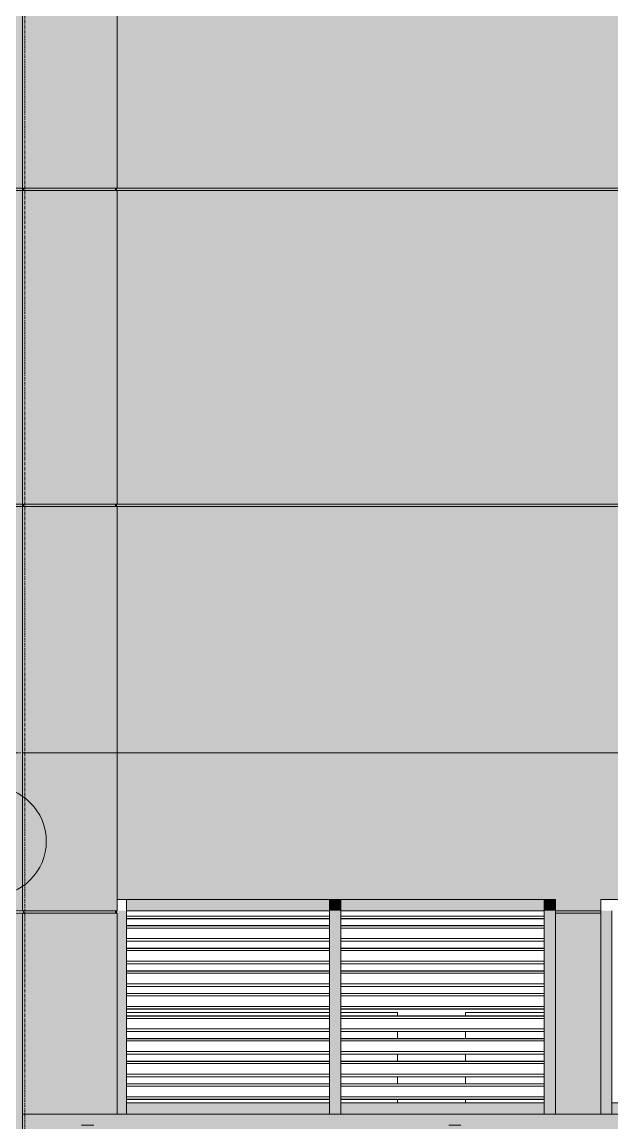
# Model space of a CAD drawing. Header units: millimetres. Extents: x -134153 to 99383, y -5233 to 35400.
# Drawn here: x -114965 to -112353, y 560 to 5435 of the extents above; entities that cross this region are included whole.
import ezdxf

# ---------------------------------------------------------------- set-up
doc = ezdxf.new("R2010")
doc.units = ezdxf.units.MM
doc.linetypes.add('Centre', pattern=[31.75, 6.35, -4.7625, 15.875, -4.7625])
doc.linetypes.add('Grid Line', pattern=[22.225, 12.7, -3.175, 3.175, -3.175])
for name, color, linetype, lineweight in [('A-DOOR-IDEN', 31, 'Continuous', 9), ('A-FLOR-LEVL-2', 51, 'Centre', 9), ('A-GLAZ-CWMG', 51, 'Continuous', 9), ('A-WALL', 113, 'Continuous', 9), ('A-WALL-PATT', 111, 'Continuous', 9), ('A-WALL-PATT-2', 111, 'Continuous', 5), ('S-GRID-1', 1, 'Grid Line', 9)]:
    doc.layers.add(name, color=color, linetype=linetype, lineweight=lineweight)

# ---------------------------------------------------------------- blocks, each defined once
blk = doc.blocks.new('Rectangular Mullion - 50 x 100mm-3089682-TKCS_MẶT ĐỨNG HƯỚNG BẮC')
at = {"layer": 'A-GLAZ-CWMG'}
blk.add_hatch(color=256, dxfattribs=at).paths.add_polyline_path([(-113908, 1500), (-113602.6, 1500), (-113602.6, 1550), (-114502.6, 1549), (-114502.6, 1500), (-114304.7, 1500)])
for p, q in [((-114502.6, 1500), (-114502.6, 1550)), ((-113602.6, 1550), (-113602.6, 1500)), ((-114502.6, 1500), (-113602.6, 1500))]:
    blk.add_line(p, q, dxfattribs=at)
blk = doc.blocks.new('Rectangular Mullion - 50 x 100mm-3089684-TKCS_MẶT ĐỨNG HƯỚNG BẮC')
at = {"layer": 'A-GLAZ-CWMG'}
blk.add_hatch(color=256, dxfattribs=at).paths.add_polyline_path([(-114502.6, 600), (-113602.6, 600), (-113602.6, 650), (-114502.6, 650)])
for p, q in [((-114502.6, 600), (-114502.6, 650)), ((-113602.6, 650), (-114502.6, 650)), ((-113602.6, 650), (-113602.6, 600))]:
    blk.add_line(p, q, dxfattribs=at)
blk = doc.blocks.new('Rectangular Mullion - 50 x 100mm-3089669-TKCS_MẶT ĐỨNG HƯỚNG BẮC')
at = {"layer": 'A-GLAZ-CWMG'}
blk.add_hatch(color=256, dxfattribs=at).paths.add_polyline_path([(-122252.5, 600), (-122202.5, 600), (-122202.5, 700), (-122252.5, 700)])
blk.add_line((-122202.5, 600), (-122202.5, 700), dxfattribs=at)
blk = doc.blocks.new('Rectangular Mullion - 50 x 100mm-3089670-TKCS_MẶT ĐỨNG HƯỚNG BẮC')
at = {"layer": 'A-GLAZ-CWMG'}
blk.add_hatch(color=256, dxfattribs=at).paths.add_polyline_path([(-122202.5, 700), (-122202.5, 800), (-122252.5, 800), (-122252.5, 700)])
blk.add_line((-122202.5, 700), (-122202.5, 800), dxfattribs=at)
blk = doc.blocks.new('Rectangular Mullion - MULLION LA SACH-3089686-TKCS_MẶT ĐỨNG HƯỚNG BẮC')
at = {"layer": 'A-GLAZ-CWMG'}
for p, q in [((-114502.6, 734.3), (-113602.6, 734.3)), ((-114502.6, 733.3), (-113602.6, 733.3)), ((-114502.6, 733.2), (-113602.6, 733.2)), ((-114502.6, 723.5), (-113602.6, 723.5)), ((-114502.6, 676.5), (-113602.6, 676.5)), ((-114502.6, 665), (-113602.6, 665)), ((-114502.6, 664.8), (-113602.6, 664.8))]:
    blk.add_line(p, q, dxfattribs=at)
blk = doc.blocks.new('Rectangular Mullion - MULLION LA SACH-V134-TKCS_MẶT ĐỨNG HƯỚNG BẮC')
at = {"layer": 'A-GLAZ-CWMG'}
for p, q in [((-114502.6, 1476.5), (-113602.6, 1476.5)), ((-114502.6, 1465), (-113602.6, 1465)), ((-114502.6, 1464.8), (-113602.6, 1464.8))]:
    blk.add_line(p, q, dxfattribs=at)
blk = doc.blocks.new('Rectangular Mullion - 50 x 100mm-3089657-TKCS_MẶT ĐỨNG HƯỚNG BẮC')
at = {"layer": 'A-GLAZ-CWMG'}
blk.add_hatch(color=256, dxfattribs=at).paths.add_polyline_path([(-121177.5, 600), (-121177.5, 700), (-121227.5, 700), (-121227.5, 600)])
for p, q in [((-121227.5, 700), (-121227.5, 600)), ((-121177.5, 600), (-121177.5, 700))]:
    blk.add_line(p, q, dxfattribs=at)
blk = doc.blocks.new('Rectangular Mullion - 50 x 100mm-3089658-TKCS_MẶT ĐỨNG HƯỚNG BẮC')
at = {"layer": 'A-GLAZ-CWMG'}
blk.add_hatch(color=256, dxfattribs=at).paths.add_polyline_path([(-121177.5, 700), (-121177.5, 800), (-121227.5, 800), (-121227.5, 700)])
for p, q in [((-121227.5, 800), (-121227.5, 700)), ((-121177.5, 700), (-121177.5, 800))]:
    blk.add_line(p, q, dxfattribs=at)
blk = doc.blocks.new('Rectangular Mullion - 50 x 100mm-3089659-TKCS_MẶT ĐỨNG HƯỚNG BẮC')
at = {"layer": 'A-GLAZ-CWMG'}
blk.add_hatch(color=256, dxfattribs=at).paths.add_polyline_path([(-113552.6, 1500), (-113552.6, 1550), (-113602.6, 1549), (-113602.6, 1500)])
for p, q in [((-113602.6, 1550), (-113602.6, 1500)), ((-113552.6, 1500), (-113552.6, 1550))]:
    blk.add_line(p, q, dxfattribs=at)
blk = doc.blocks.new('Rectangular Mullion - 50 x 100mm-3089665-TKCS_MẶT ĐỨNG HƯỚNG BẮC')
at = {"layer": 'A-GLAZ-CWMG'}
blk.add_hatch(color=256, dxfattribs=at).paths.add_polyline_path([(-120152.564287, 600), (-120152.564287, 700), (-120202.564287, 700), (-120202.564287, 600)])
blk.add_line((-120202.564287, 700), (-120202.564287, 600), dxfattribs=at)
blk = doc.blocks.new('Rectangular Mullion - 50 x 100mm-3089666-TKCS_MẶT ĐỨNG HƯỚNG BẮC')
at = {"layer": 'A-GLAZ-CWMG'}
blk.add_hatch(color=256, dxfattribs=at).paths.add_polyline_path([(-120152.564287, 700), (-120152.564287, 800), (-120202.564287, 800), (-120202.564287, 700)])
blk.add_line((-120202.564287, 800), (-120202.564287, 700), dxfattribs=at)
blk = doc.blocks.new('Rectangular Mullion - 50 x 100mm-3089667-TKCS_MẶT ĐỨNG HƯỚNG BẮC')
at = {"layer": 'A-GLAZ-CWMG'}
blk.add_hatch(color=256, dxfattribs=at).paths.add_polyline_path([(-112602.6, 1500), (-112602.6, 1550), (-112652.6, 1549), (-112652.6, 1500)])
blk.add_line((-112652.6, 1550), (-112652.6, 1500), dxfattribs=at)
blk = doc.blocks.new('STN_Door Tag - STN_Door Tag-1788670-TKCS_MẶT ĐỨNG HƯỚNG BẮC')
at = {"layer": 'A-DOOR-IDEN'}
for p, q in [((-102166.7, 10689.1), (-101078.6, 10689.1)), ((-102166.7, 10206.1), (-101078.6, 10206.1))]:
    blk.add_line(p, q, dxfattribs=at)
for centre, start, end in [((-102166.7, 10447.6), 90, 270), ((-101078.6, 10447.6), 270, 90)]:
    blk.add_arc(centre, 241.5, start, end, dxfattribs=at)

msp = doc.modelspace()

# ---------------------------------------------------------------- hatches: boundary and pattern name
at = {"layer": 'A-WALL-PATT'}
h = msp.add_hatch(dxfattribs=at)
h.set_pattern_fill('FP_12', color=256, style=0, pattern_type=2)
h.set_pattern_definition([(0, (-81864.44, 1200), (1300.48, 325.12), [53.645, -921.715, 53.645, -6123.635]), (0, (-81864.44, 1200), (1300.48, 325.12), [-1029.005, -921.715, 53.645, -1897.075, -3251.2]), (0, (-81864.44, 1200), (1300.48, 325.12), [-3901.44, 53.645, -921.715, 53.645, -2222.195]), (0, (-81864.44, 1200), (1300.48, 325.12), [-4930.445, -596.595, 53.645, -1571.955]), (120, (-81376.76, 1362.56), (-931.8022, 963.6887), [53.645, -921.715, -6177.28]), (120, (-81376.76, 1362.56), (-931.8022, 963.6887), [-975.36, 53.645, -921.715, -5201.92]), (120, (-81376.76, 1362.56), (-931.8022, 963.6887), [-1950.72, 53.645, -1897.075, -3251.2]), (120, (-81376.76, 1362.56), (-931.8022, 963.6887), [-3901.44, 53.645, -921.715, -2275.84]), (120, (-81376.76, 1362.56), (-931.8022, 963.6887), [-4876.8, 53.645, -596.595, -1625.6]), (120, (-81376.76, 1362.56), (-931.8022, 963.6887), [-5527.04, 53.645, -1571.955]), (240, (-81214.2, 2012.8), (-368.6778, -1288.8087), [53.645, -921.715, -6177.28]), (240, (-81214.2, 2012.8), (-368.6778, -1288.8087), [-975.36, 53.645, -921.715, -5201.92]), (240, (-81214.2, 2012.8), (-368.6778, -1288.8087), [-1950.72, 53.645, -1897.075, -3251.2]), (240, (-81214.2, 2012.8), (-368.6778, -1288.8087), [-3901.44, 53.645, -921.715, -2275.84]), (240, (-81214.2, 2012.8), (-368.6778, -1288.8087), [-4876.8, 53.645, -596.595, -1625.6]), (240, (-81214.2, 2012.8), (-368.6778, -1288.8087), [-5527.04, 53.645, -1571.955])])
h.paths.add_polyline_path([(-100422, 500), (-100352.6, 500), (-100352.6, 600), (-114962.6, 600), (-114962.6, 500), (-101215.3, 500)])
h = msp.add_hatch(dxfattribs=at)
h.set_pattern_fill('FP_21', color=256, style=0, pattern_type=2)
h.set_pattern_definition([(349.695, (-100163.59, 869.39), (3657.59817, -609.61005), [68.155, -6747.38]), (0, (-100096.53, 857.2), (609.6, 609.6), [67.056, -542.544]), (18.435, (-100029.48, 857.2), (1219.1992, 609.6016), [57.832, -1869.893]), (172.875, (-99974.61, 875.49), (4267.1994, -609.5991), [49.148, -4865.604]), (174.806, (-100023.38, 881.584), (6096.00395, -609.55472), [67.333, -6665.92]), (194.036, (-100090.44, 887.68), (-1828.8022, -609.5924), [75.403, -2438.042]), (9.462, (-100114.82, 869.39), (3048.00504, 609.5835), [37.08, -3670.97]), (353.66, (-100078.244, 875.49), (-4876.8008, 609.58348), [55.202, -5464.96]), (185.711, (-100023.38, 869.39), (-5486.39511, -609.63944), [61.264, -6065.139]), (168.69, (-100084.34, 863.3), (2438.4, -609.6026), [31.084, -3077.28]), (354.806, (-100218.45, 863.296), (-6096.00395, 609.55472), [67.333, -6665.92]), (348.69, (-100151.4, 857.2), (-2438.4, 609.6026), [62.167, -3046.194]), (0, (-100090.44, 845), (609.6, 609.6), [73.152, -536.448]), (20.556, (-100017.284, 845.01), (3048.0001, 1219.19697), [52.084, -5156.34]), (3.814, (-99968.516, 863.296), (8534.40115, 609.58889), [91.643, -9072.654]), (354.806, (-99877.076, 869.39), (-6096.00395, 609.55472), [67.333, -6665.92]), (0, (-99810, 863.3), (609.6, 609.6), [67.056, -542.544]), (5.194, (-100352.564, 863.296), (6096.00395, 609.55472), [67.333, -6665.92]), (354.806, (-100285.51, 869.39), (-6096.00395, 609.55472), [67.333, -6665.92]), (0, (-100352.56, 875.5), (609.6, 609.6), [36.576, -573.024]), (5.194, (-100315.99, 875.49), (6096.00395, 609.55472), [67.333, -6665.92]), (0, (-100248.93, 881.6), (609.6, 609.6), [60.96, -548.64]), (10.305, (-100187.97, 881.584), (-3657.59817, -609.61005), [68.155, -6747.38]), (5.194, (-100120.916, 893.776), (6096.00395, 609.55472), [67.333, -6665.92]), (354.806, (-100053.86, 899.87), (-6096.00395, 609.55472), [67.333, -6665.92]), (354.806, (-99986.804, 893.776), (-6096.00395, 609.55472), [67.333, -6665.92]), (351.87, (-99919.75, 887.68), (-3657.60043, 609.5929), [86.21, -4224.312]), (0, (-99834.4, 875.5), (609.6, 609.6), [91.44, -518.16]), (347.471, (-99858.79, 509.73), (3047.99888, -609.61085), [56.202, -5564.033]), (354.289, (-99803.924, 497.536), (-5486.39511, 609.63944), [61.264, -6065.139]), (8.13, (-99858.79, 509.73), (3657.60043, 609.5929), [43.105, -4267.418]), (9.462, (-99816.12, 515.82), (3048.00504, 609.5835), [74.161, -3633.892]), (0, (-100352.56, 528), (609.6, 609.6), [73.152, -536.448]), (350.538, (-100279.41, 528.02), (-3048.00504, 609.5835), [37.08, -3670.97]), (201.801, (-100242.84, 521.92), (1828.8045, 609.5868), [32.828, -3249.968]), (192.995, (-100273.316, 509.73), (5486.39314, 1219.23746), [81.331, -8051.747]), (352.875, (-99791.73, 509.73), (-4267.1994, 609.5991), [49.148, -4865.604]), (7.125, (-99791.73, 509.73), (4267.1994, 609.5991), [49.148, -4865.604]), (0, (-100352.56, 515.8), (609.6, 609.6), [48.768, -560.832]), (194.036, (-100303.8, 515.82), (-1828.8022, -609.5924), [50.27, -2463.177]), (356.633, (-100218.452, 534.112), (-9753.59439, 609.691875), [103.811, -10277.302]), (357.709, (-100114.82, 528.016), (-14630.39665, 609.69909), [152.522, -15099.665]), (3.18, (-99962.42, 521.92), (10363.19831, 609.63121), [109.897, -10879.823]), (9.462, (-99852.69, 528.02), (3048.00504, 609.5835), [111.242, -3596.81]), (10.305, (-100352.564, 473.15), (-3657.59817, -609.61005), [68.155, -6747.38]), (15.945, (-100285.51, 485.34), (-2438.4042, -609.58315), [88.759, -4349.196]), (0, (-100200.16, 509.7), (609.6, 609.6), [79.248, -530.352]), (351.87, (-100120.92, 509.73), (-3657.60043, 609.5929), [86.21, -4224.312]), (3.576, (-100035.572, 497.536), (9144.00297, 609.5468), [97.726, -9674.906]), (351.254, (-99938.036, 503.63), (4267.20096, -609.58783), [80.18, -7937.856]), (345.964, (-99858.79, 491.44), (-1828.8022, 609.5924), [75.403, -2438.042]), (0, (-99785.64, 473.15), (609.6, 609.6), [42.672, -566.928]), (174.806, (-100218.45, 534.11), (6096.00395, -609.55472), [134.665, -6598.587]), (355.236, (-100352.564, 570.69), (-6705.59647, 609.64143), [146.811, -7193.745]), (0, (-100206.26, 558.5), (609.6, 609.6), [140.208, -469.392]), (4.086, (-100066.05, 558.496), (7924.79503, 609.65274), [171.123, -8385.02]), (0, (-99895.36, 570.7), (609.6, 609.6), [152.4, -457.2]), (7.125, (-100352.564, 442.67), (4267.1994, 609.5991), [147.443, -4767.311]), (6.34, (-100206.26, 460.96), (4876.8008, 609.58348), [110.403, -5409.758]), (357.51, (-100096.532, 473.152), (-13411.196973, 609.70439), [140.34, -13893.706]), (353.48, (-99956.324, 467.056), (-15849.59217, 1828.855172), [214.749, -21260.135]), (3.013, (-100352.564, 838.912), (10972.79715, 609.6408), [115.984, -11482.446]), (351.87, (-100236.74, 845.01), (-3657.60043, 609.5929), [129.316, -4181.208]), (357.614, (-100108.724, 826.72), (-14020.799432, 609.613717), [146.431, -14496.664]), (10.62, (-99962.42, 820.624), (-6705.59246, -1219.23973), [99.236, -9824.334]), (0, (-99864.9, 838.9), (609.6, 609.6), [121.92, -487.68]), (356.82, (-100352.564, 912.064), (-10363.19831, 609.63121), [109.897, -10879.823]), (6.009, (-100242.836, 905.968), (-6095.99899, -609.599175), [116.464, -11529.929]), (6.71, (-100127.012, 918.16), (-5486.397345, -609.61573), [104.346, -10330.325]), (354.289, (-100023.38, 930.35), (-5486.39511, 609.63944), [122.528, -6003.877]), (347.905, (-99901.46, 918.16), (-5486.39487, 1219.22295), [87.281, -8640.862]), (9.462, (-99816.12, 899.87), (3048.00504, 609.5835), [74.161, -3633.892]), (3.814, (-100352.564, 796.24), (8534.40115, 609.58889), [91.643, -9072.654]), (347.196, (-100261.124, 802.336), (-7924.80896, 1828.76326), [137.532, -13615.67]), (0, (-100127, 771.86), (609.6, 609.6), [152.4, -457.2]), (5.44, (-99974.612, 771.856), (-6705.60249, -609.56085), [128.595, -12730.932]), (6.71, (-99846.596, 784.048), (-5486.397345, -609.61573), [104.346, -10330.325]), (0, (-100352.56, 954.74), (609.6, 609.6), [103.632, -505.968]), (8.13, (-100248.93, 954.74), (3657.60043, 609.5929), [172.421, -4138.102]), (357.614, (-100078.244, 979.12), (-14020.799432, 609.613717), [146.431, -14496.664]), (354.472, (-99931.94, 973.024), (12801.591011, -1219.302898), [189.859, -18796.025]), (6.843, (-100352.564, 400), (-10363.195037, -1219.241277), [153.494, -15195.842]), (0, (-100200.16, 418.3), (609.6, 609.6), [170.688, -438.912]), (356.348, (-100029.476, 418.288), (-18897.604963, 1219.126665), [287.095, -28422.422]), (0, (-100352.56, 613.36), (609.6, 609.6), [146.304, -463.296]), (4.764, (-100206.26, 613.36), (6705.59647, 609.64143), [146.811, -7193.745]), (358.152, (-100059.956, 625.552), (-18287.996238, 609.724117), [189.074, -18718.355]), (357.274, (-99870.98, 619.456), (-12192.004244, 609.534153), [128.161, -12687.945]), (354.806, (-100352.564, 710.896), (-6096.00395, 609.55472), [134.665, -6598.587]), (0, (-100218.45, 698.7), (609.6, 609.6), [195.072, -414.528]), (1.909, (-100023.38, 698.704), (17678.40105, 609.553228), [182.982, -18115.176]), (3.576, (-99840.5, 704.8), (9144.00297, 609.5468), [97.726, -9674.906])])
h.paths.add_polyline_path([(-100422, 500), (-100352.6, 500), (-100352.6, 600), (-114962.6, 600), (-114962.6, 500), (-101215.3, 500)])
at = {"layer": 'A-WALL-PATT-2'}
h = msp.add_hatch(color=256, dxfattribs=at)
h.paths.add_polyline_path([(-117983.6, 2914), (-117879.4, 2912.4), (-117879.5, 2902.9), (-117879.9, 2900.5), (-117984.6, 2902.2), (-117988.7, 2907.5), (-117983.9, 2913.6)])
h.paths.add_polyline_path([(-115221.5, 2901), (-115325.7, 2902.6), (-115325.7, 2912.1), (-115325.4, 2914.5), (-115220.5, 2912.8), (-115217, 2906.7), (-115221.2, 2901.4)])
h.paths.add_polyline_path([(-118242.6, 2200), (-118202.6, 2200), (-118202.6, 2900), (-118008.3, 2901), (-118006.5, 2914), (-117986, 2912.8), (-117992.8, 2909), (-117991.8, 2907.5), (-117991.8, 2904.7), (-117990, 2904.4), (-117983.6, 2901), (-116912.6, 2900), (-116912.6, 2200), (-116292.6, 2200), (-116292.6, 2900), (-115220.7, 2901.4), (-115211.9, 2905.3), (-115212.3, 2909), (-115213.4, 2910.3), (-115215.1, 2910.6), (-115221.5, 2914), (-115196.8, 2912.8), (-115198.6, 2901), (-115002.6, 2900), (-115002.6, 2200), (-114962.6, 2200), (-114962.6, 3290), (-118242.6, 3290), (-118242.6, 2652.9)])
h.paths.add_polyline_path([(-115541.3, 2900.5), (-115541.3, 2914.5), (-115555, 2915.5), (-115555, 2918.5), (-115517.8, 2918.5), (-115517.8, 2915.5), (-115525.5, 2914.5), (-115527, 2911), (-115525.7, 2907.5), (-115525, 2905.7), (-115527.1, 2900.5), (-115531.6, 2900.5), (-115533.3, 2900.5), (-115541.1, 2900.5)])
h.paths.add_polyline_path([(-117670.5, 2900.5), (-117673, 2900.5), (-117674, 2900.5), (-117679.7, 2900.5), (-117678.2, 2904), (-117679.5, 2907.5), (-117680.2, 2909.3), (-117680.2, 2914.5), (-117687.4, 2915.5), (-117687.4, 2918.5), (-117650.1, 2918.5), (-117650.1, 2915.5), (-117664.1, 2914.5), (-117665.3, 2900.5), (-117670, 2900.5)])
h.paths.add_polyline_path([(-115343.1, 2902.3), (-115343.1, 2904), (-115343.3, 2911.7), (-115342.9, 2912.7), (-115325.9, 2911.7), (-115325.9, 2903.3), (-115326.2, 2902.3), (-115343.1, 2902.3)])
h.paths.add_polyline_path([(-117862.1, 2902.3), (-117879.2, 2903.3), (-117879.2, 2911.7), (-117878.9, 2912.7), (-117862, 2911), (-117861.8, 2903.3), (-117862, 2902.3)])
h.paths.add_polyline_path([(-117860.7, 2902.5), (-117861.9, 2905), (-117861.1, 2912.3), (-117860.7, 2912.5), (-117695.2, 2909.7), (-117695.7, 2906), (-117696, 2903.5), (-117832.7, 2902.7)])
h.paths.add_polyline_path([(-115344.4, 2902.5), (-115509.9, 2905.3), (-115509.5, 2909), (-115509.2, 2911.5), (-115343.5, 2911), (-115343.7, 2903.2), (-115344.1, 2902.7)])
h.paths.add_polyline_path([(-117692.8, 2903.5), (-117692.8, 2911.5), (-117685.6, 2911), (-117683.8, 2907.5), (-117685.9, 2903.5)])
h.paths.add_polyline_path([(-115512.3, 2903.5), (-115519.5, 2904), (-115520.7, 2908.8), (-115519.2, 2911.5), (-115512.3, 2911), (-115512.3, 2904)])
h.paths.add_polyline_path([(-115512.3, 2915.5), (-115516.6, 2915.5), (-115516.6, 2918.5), (-115511.4, 2918.5), (-115511.4, 2915.5)])
h.paths.add_polyline_path([(-115511, 2915.5), (-115509.5, 2918.5), (-115491.8, 2918.5), (-115491.8, 2915.5), (-115510.6, 2915.5)])
h.paths.add_polyline_path([(-117688.5, 2915.5), (-117693.7, 2915.5), (-117692.8, 2918.5), (-117688.5, 2918.5)])
h.paths.add_polyline_path([(-115561.7, 2915.5), (-115581, 2915.5), (-115581, 2918.5), (-115561.7, 2918.5)])
h.paths.add_polyline_path([(-115538.5, 2915.5), (-115534.3, 2915.5), (-115534.3, 2917.5), (-115538.5, 2917.5)])
h.paths.add_polyline_path([(-115556.1, 2915.5), (-115561.3, 2915.5), (-115561.3, 2918.5), (-115556.1, 2918.5)])
h.paths.add_polyline_path([(-117694.1, 2915.5), (-117713.3, 2915.5), (-117713.3, 2918.5), (-117694.1, 2918.5)])
h.paths.add_polyline_path([(-117624.2, 2915.5), (-117643.4, 2915.5), (-117643.4, 2918.5), (-117624.2, 2918.5)])
h.paths.add_polyline_path([(-117670.9, 2915.5), (-117666.6, 2915.5), (-117666.6, 2917.5), (-117670.9, 2917.5)])
h.paths.add_polyline_path([(-117643.8, 2915.5), (-117649, 2915.5), (-117649, 2918.5), (-117643.8, 2918.5)])
h.paths.add_polyline_path([(-115494.6, 3300), (-114962.6, 3300), (-114962.6, 4690), (-118242.6, 4690), (-118242.6, 3300), (-117081.2, 3300)])
h.paths.add_polyline_path([(-118242.6, 4700), (-114962.6, 4700), (-114962.6, 5600), (-118242.6, 5600), (-118242.6, 5412.9)])
h = msp.add_hatch(color=256, dxfattribs=at)
h.paths.add_polyline_path([(-114701.3, 2200), (-114552.6, 2200), (-114552.6, 3290), (-114962.6, 3290), (-114962.6, 2200)])
h.paths.add_polyline_path([(-114962.6, 3300), (-114552.6, 3300), (-114552.6, 4690), (-114962.6, 4690)])
h.paths.add_polyline_path([(-114552.6, 4700), (-114552.6, 5600), (-114952.6, 5600), (-114952.6, 5550), (-114962.6, 5550), (-114962.6, 4700)])
h = msp.add_hatch(color=256, dxfattribs=at)
h.paths.add_polyline_path([(-114542.6, 2200), (-105942.6, 2200), (-105942.6, 3290), (-110452.5, 3290), (-110452.5, 3114.4), (-111852.5, 3114.4), (-111852.5, 3290), (-114542.6, 3290), (-114542.6, 3204.9)])
h.paths.add_polyline_path([(-111852.5, 3300), (-111852.5, 4514.4), (-110452.5, 4514.4), (-110452.5, 3300), (-105942.6, 3300), (-105942.6, 4690), (-114542.6, 4690), (-114542.6, 3300), (-112321.4, 3300)])
h.paths.add_polyline_path([(-105975.1, 4700), (-105942.6, 4700), (-105942.6, 5550), (-105952.6, 5550), (-105952.6, 5600), (-114542.6, 5600), (-114542.6, 4700), (-109148.3, 4700)])
h = msp.add_hatch(color=256, dxfattribs=at)
h.paths.add_polyline_path([(-114542.6, 2200), (-114542.6, 3290), (-114552.6, 3290), (-114552.6, 2200)])
h.paths.add_polyline_path([(-114552.6, 3300), (-114542.6, 3300), (-114542.6, 4690), (-114552.6, 4690)])
h.paths.add_polyline_path([(-114542.6, 4700), (-114542.6, 5550), (-114552.6, 5550), (-114552.6, 4700)])
for points in [[(-114962.7, 4690), (-114962.6, 4690), (-114962.6, 4700), (-118242.6, 4700), (-118242.6, 4690), (-115494.6, 4690)], [(-114958.6, 4690), (-114552.6, 4690), (-114552.6, 4700), (-114958.6, 4700)], [(-114552.6, 4690), (-114546.6, 4690), (-114546.6, 4700), (-114552.6, 4700)], [(-110734.8, 4690), (-105946.6, 4690), (-105946.6, 4700), (-114546.6, 4700), (-114546.6, 4690), (-111852.5, 4690)], [(-115002.6, 3290), (-114962.6, 3290), (-114962.6, 3300), (-118242.6, 3300), (-118242.6, 3290), (-115494.6, 3290)], [(-114958.6, 3290), (-114552.6, 3290), (-114552.6, 3300), (-114958.6, 3300)], [(-114546.6, 3290), (-114546.6, 3300), (-114552.6, 3300), (-114552.6, 3290)], [(-112321.4, 3290), (-111852.5, 3290), (-111852.5, 3300), (-114546.6, 3298.2), (-114546.6, 3290), (-114542.6, 3290)], [(-114701.3, 1490), (-114552.6, 1490), (-114552.6, 1500), (-114958.6, 1500), (-114958.6, 1490)], [(-114546.6, 1490), (-114548, 1500), (-114552.6, 1500), (-114552.6, 1490)], [(-112602.6, 1490), (-112402.6, 1490), (-112402.6, 1500), (-112602.6, 1500)]]:
    msp.add_hatch(color=256, dxfattribs=at).paths.add_polyline_path(points)
h = msp.add_hatch(color=256, dxfattribs=at)
h.paths.add_polyline_path([(-117592.6, 500), (-114962.6, 500), (-114962.6, 1490), (-115002.6, 1490), (-115002.6, 700), (-116292.6, 700), (-116292.6, 1490), (-116912.6, 1490), (-116912.6, 700), (-118202.6, 700), (-118202.6, 1490), (-118242.6, 1490), (-118242.6, 500), (-117799.2, 500)])
h.paths.add_polyline_path([(-116882.9, 1500), (-116292.6, 1500), (-116292.6, 2200), (-116912.6, 2200), (-116912.6, 1500)])
h.paths.add_polyline_path([(-115002.6, 1500), (-114962.6, 1500), (-114962.6, 2200), (-115002.6, 2200), (-115002.6, 2101)])
h.paths.add_polyline_path([(-118202.6, 1500), (-118202.6, 2200), (-118242.6, 2200), (-118242.6, 1500)])
h = msp.add_hatch(color=256, dxfattribs=at)
h.paths.add_polyline_path([(-114552.6, 600), (-114552.6, 1490), (-114962.6, 1490), (-114962.6, 600), (-114701.3, 600)])
h.paths.add_polyline_path([(-114552.6, 1500), (-114552.6, 2200), (-114962.6, 2200), (-114962.6, 1500), (-114701.3, 1500)])
h = msp.add_hatch(color=256, dxfattribs=at)
h.paths.add_polyline_path([(-114544.4, 600), (-114542.6, 600), (-114542.6, 1490), (-114552.6, 1490), (-114552.6, 600)])
h.paths.add_polyline_path([(-114542.6, 1500), (-114542.6, 2200), (-114552.6, 2200), (-114552.6, 1500)])
h = msp.add_hatch(color=256, dxfattribs=at)
h.paths.add_polyline_path([(-112602.6, 600), (-112402.6, 600), (-112402.6, 1490), (-112602.6, 1490), (-112602.6, 721)])
h.paths.add_polyline_path([(-110452.5, 600), (-109752.6, 600), (-109752.6, 1490), (-110452.5, 1490), (-110452.5, 997)])
h.paths.add_polyline_path([(-106352.6, 600), (-105952.6, 600), (-105952.6, 1490), (-106352.6, 1490), (-106352.6, 997)])
h.paths.add_polyline_path([(-109752.6, 1500), (-109752.6, 1550), (-106352.6, 1549), (-106352.6, 1500), (-105952.6, 1500), (-105952.6, 2200), (-114542.6, 2200), (-114542.6, 1550), (-112602.6, 1549), (-112602.6, 1500), (-112402.6, 1500), (-112402.6, 1550), (-110452.5, 1549), (-110452.5, 1500), (-109941.6, 1500)])

# ---------------------------------------------------------------- linework, layer by layer
at = {"layer": 'A-FLOR-LEVL-2'}
msp.add_line((-134152.6, 2200), (-25724.3, 2200), dxfattribs=at)
at = {"layer": 'A-WALL'}
for p, q in [((-114962.6, 5550), (-114962.6, 1500)), ((-114542.6, 5550), (-114542.6, 4700)), ((-127262.6, 4700), (-105062.5, 4700)), ((-105062.5, 4690), (-127262.6, 4690)), ((-114958.6, 4700), (-114958.6, 4690)), ((-114546.6, 4700), (-114546.6, 4690)), ((-114542.6, 4690), (-114542.6, 3300)), ((-120852.6, 3300), (-111852.5, 3300)), ((-111852.5, 3290), (-120852.6, 3290)), ((-114958.6, 3300), (-114958.6, 3290)), ((-114546.6, 3300), (-114546.6, 3290)), ((-114542.6, 3290), (-114542.6, 1500)), ((-101742.6, 2200), (-114962.6, 2200)), ((-114542.6, 1550), (-112602.6, 1550)), ((-112602.6, 1550), (-112602.6, 600)), ((-112402.6, 600), (-112402.6, 1550)), ((-112402.6, 1550), (-110452.5, 1550)), ((-115002.6, 1500), (-114542.6, 1500)), ((-114542.6, 1490), (-115002.6, 1490)), ((-114962.6, 1490), (-114962.6, 500)), ((-114958.6, 1500), (-114958.6, 1490)), ((-114546.6, 1500), (-114546.6, 1490)), ((-114542.6, 1490), (-114542.6, 600)), ((-112602.6, 1500), (-112402.6, 1500)), ((-112402.6, 1490), (-112602.6, 1490)), ((-113602.6, 1050), (-114502.6, 1050)), ((-113301.6, 1050), (-113552.6, 1050)), ((-113301.6, 1034.3), (-113301.6, 1050)), ((-113001.6, 1050), (-113001.6, 1034.3)), ((-112652.6, 1050), (-113001.6, 1050)), ((-113301.6, 934.3), (-113301.6, 965)), ((-113001.6, 965), (-113001.6, 934.3)), ((-113301.6, 834.3), (-113301.6, 865)), ((-113001.6, 865), (-113001.6, 834.3)), ((-113301.6, 734.3), (-113301.6, 765)), ((-113001.6, 765), (-113001.6, 734.3)), ((-113301.6, 650), (-113301.6, 665)), ((-113001.6, 665), (-113001.6, 650)), ((-98168.8, 600), (-114962.6, 600))]:
    msp.add_line(p, q, dxfattribs=at)
at = {"layer": 'S-GRID-1'}
msp.add_line((-114952.6, 207.3), (-114952.6, 30285.9), dxfattribs=at)

# ---------------------------------------------------------------- block references
at = {"layer": 'A-DOOR-IDEN'}
msp.add_blockref('STN_Door Tag - STN_Door Tag-1788670-TKCS_MẶT ĐỨNG HƯỚNG BẮC', (-14020, -8639.9), dxfattribs=at)
at = {"layer": 'A-GLAZ-CWMG'}
for name, p in [('Rectangular Mullion - 50 x 100mm-3089682-TKCS_MẶT ĐỨNG HƯỚNG BẮC', (0, 0)), ('Rectangular Mullion - 50 x 100mm-3089659-TKCS_MẶT ĐỨNG HƯỚNG BẮC', (0, 0)), ('Rectangular Mullion - 50 x 100mm-3089682-TKCS_MẶT ĐỨNG HƯỚNG BẮC', (950, 0)), ('Rectangular Mullion - 50 x 100mm-3089667-TKCS_MẶT ĐỨNG HƯỚNG BẮC', (0, 0)), ('Rectangular Mullion - 50 x 100mm-3089670-TKCS_MẶT ĐỨNG HƯỚNG BẮC', (7699.9, 700)), ('Rectangular Mullion - MULLION LA SACH-V134-TKCS_MẶT ĐỨNG HƯỚNG BẮC', (0, 0)), ('Rectangular Mullion - 50 x 100mm-3089658-TKCS_MẶT ĐỨNG HƯỚNG BẮC', (7625, 700)), ('Rectangular Mullion - MULLION LA SACH-V134-TKCS_MẶT ĐỨNG HƯỚNG BẮC', (950, 0)), ('Rectangular Mullion - 50 x 100mm-3089666-TKCS_MẶT ĐỨNG HƯỚNG BẮC', (7550, 700)), ('Rectangular Mullion - 50 x 100mm-3089670-TKCS_MẶT ĐỨNG HƯỚNG BẮC', (9849.9, 700)), ('Rectangular Mullion - MULLION LA SACH-3089686-TKCS_MẶT ĐỨNG HƯỚNG BẮC', (0, 700)), ('Rectangular Mullion - MULLION LA SACH-3089686-TKCS_MẶT ĐỨNG HƯỚNG BẮC', (950, 700)), ('Rectangular Mullion - 50 x 100mm-3089670-TKCS_MẶT ĐỨNG HƯỚNG BẮC', (7699.9, 600)), ('Rectangular Mullion - 50 x 100mm-3089658-TKCS_MẶT ĐỨNG HƯỚNG BẮC', (7625, 600)), ('Rectangular Mullion - 50 x 100mm-3089666-TKCS_MẶT ĐỨNG HƯỚNG BẮC', (7550, 600)), ('Rectangular Mullion - 50 x 100mm-3089670-TKCS_MẶT ĐỨNG HƯỚNG BẮC', (9849.9, 600)), ('Rectangular Mullion - MULLION LA SACH-3089686-TKCS_MẶT ĐỨNG HƯỚNG BẮC', (0, 600)), ('Rectangular Mullion - MULLION LA SACH-3089686-TKCS_MẶT ĐỨNG HƯỚNG BẮC', (950, 600)), ('Rectangular Mullion - 50 x 100mm-3089670-TKCS_MẶT ĐỨNG HƯỚNG BẮC', (7699.9, 500)), ('Rectangular Mullion - 50 x 100mm-3089658-TKCS_MẶT ĐỨNG HƯỚNG BẮC', (7625, 500)), ('Rectangular Mullion - 50 x 100mm-3089666-TKCS_MẶT ĐỨNG HƯỚNG BẮC', (7550, 500)), ('Rectangular Mullion - 50 x 100mm-3089670-TKCS_MẶT ĐỨNG HƯỚNG BẮC', (9849.9, 500)), ('Rectangular Mullion - MULLION LA SACH-3089686-TKCS_MẶT ĐỨNG HƯỚNG BẮC', (0, 500)), ('Rectangular Mullion - MULLION LA SACH-3089686-TKCS_MẶT ĐỨNG HƯỚNG BẮC', (950, 500)), ('Rectangular Mullion - 50 x 100mm-3089670-TKCS_MẶT ĐỨNG HƯỚNG BẮC', (7699.9, 400)), ('Rectangular Mullion - 50 x 100mm-3089658-TKCS_MẶT ĐỨNG HƯỚNG BẮC', (7625, 400)), ('Rectangular Mullion - 50 x 100mm-3089666-TKCS_MẶT ĐỨNG HƯỚNG BẮC', (7550, 400)), ('Rectangular Mullion - 50 x 100mm-3089670-TKCS_MẶT ĐỨNG HƯỚNG BẮC', (9849.9, 400)), ('Rectangular Mullion - MULLION LA SACH-3089686-TKCS_MẶT ĐỨNG HƯỚNG BẮC', (0, 400)), ('Rectangular Mullion - MULLION LA SACH-3089686-TKCS_MẶT ĐỨNG HƯỚNG BẮC', (950, 400)), ('Rectangular Mullion - 50 x 100mm-3089670-TKCS_MẶT ĐỨNG HƯỚNG BẮC', (7699.9, 300)), ('Rectangular Mullion - 50 x 100mm-3089658-TKCS_MẶT ĐỨNG HƯỚNG BẮC', (7625, 300)), ('Rectangular Mullion - 50 x 100mm-3089666-TKCS_MẶT ĐỨNG HƯỚNG BẮC', (7550, 300)), ('Rectangular Mullion - 50 x 100mm-3089670-TKCS_MẶT ĐỨNG HƯỚNG BẮC', (9849.9, 300)), ('Rectangular Mullion - MULLION LA SACH-3089686-TKCS_MẶT ĐỨNG HƯỚNG BẮC', (0, 300)), ('Rectangular Mullion - MULLION LA SACH-3089686-TKCS_MẶT ĐỨNG HƯỚNG BẮC', (950, 300)), ('Rectangular Mullion - 50 x 100mm-3089670-TKCS_MẶT ĐỨNG HƯỚNG BẮC', (7699.9, 200)), ('Rectangular Mullion - 50 x 100mm-3089658-TKCS_MẶT ĐỨNG HƯỚNG BẮC', (7625, 200)), ('Rectangular Mullion - 50 x 100mm-3089666-TKCS_MẶT ĐỨNG HƯỚNG BẮC', (7550, 200)), ('Rectangular Mullion - 50 x 100mm-3089670-TKCS_MẶT ĐỨNG HƯỚNG BẮC', (9849.9, 200)), ('Rectangular Mullion - MULLION LA SACH-3089686-TKCS_MẶT ĐỨNG HƯỚNG BẮC', (0, 200)), ('Rectangular Mullion - MULLION LA SACH-3089686-TKCS_MẶT ĐỨNG HƯỚNG BẮC', (950, 200)), ('Rectangular Mullion - 50 x 100mm-3089670-TKCS_MẶT ĐỨNG HƯỚNG BẮC', (7699.9, 100)), ('Rectangular Mullion - 50 x 100mm-3089658-TKCS_MẶT ĐỨNG HƯỚNG BẮC', (7625, 100)), ('Rectangular Mullion - 50 x 100mm-3089666-TKCS_MẶT ĐỨNG HƯỚNG BẮC', (7550, 100)), ('Rectangular Mullion - 50 x 100mm-3089670-TKCS_MẶT ĐỨNG HƯỚNG BẮC', (9849.9, 100)), ('Rectangular Mullion - MULLION LA SACH-3089686-TKCS_MẶT ĐỨNG HƯỚNG BẮC', (0, 100)), ('Rectangular Mullion - MULLION LA SACH-3089686-TKCS_MẶT ĐỨNG HƯỚNG BẮC', (950, 100)), ('Rectangular Mullion - 50 x 100mm-3089670-TKCS_MẶT ĐỨNG HƯỚNG BẮC', (7699.9, 0)), ('Rectangular Mullion - 50 x 100mm-3089658-TKCS_MẶT ĐỨNG HƯỚNG BẮC', (7625, 0)), ('Rectangular Mullion - 50 x 100mm-3089666-TKCS_MẶT ĐỨNG HƯỚNG BẮC', (7550, 0)), ('Rectangular Mullion - 50 x 100mm-3089670-TKCS_MẶT ĐỨNG HƯỚNG BẮC', (9849.9, 0)), ('Rectangular Mullion - MULLION LA SACH-3089686-TKCS_MẶT ĐỨNG HƯỚNG BẮC', (0, 0)), ('Rectangular Mullion - MULLION LA SACH-3089686-TKCS_MẶT ĐỨNG HƯỚNG BẮC', (950, 0)), ('Rectangular Mullion - 50 x 100mm-3089669-TKCS_MẶT ĐỨNG HƯỚNG BẮC', (7699.9, 0)), ('Rectangular Mullion - 50 x 100mm-3089657-TKCS_MẶT ĐỨNG HƯỚNG BẮC', (7625, 0)), ('Rectangular Mullion - 50 x 100mm-3089665-TKCS_MẶT ĐỨNG HƯỚNG BẮC', (7550, 0)), ('Rectangular Mullion - 50 x 100mm-3089669-TKCS_MẶT ĐỨNG HƯỚNG BẮC', (9849.9, 0)), ('Rectangular Mullion - 50 x 100mm-3089684-TKCS_MẶT ĐỨNG HƯỚNG BẮC', (0, 0)), ('Rectangular Mullion - 50 x 100mm-3089684-TKCS_MẶT ĐỨNG HƯỚNG BẮC', (950, 0)), ('Rectangular Mullion - 50 x 100mm-3089684-TKCS_MẶT ĐỨNG HƯỚNG BẮC', (2150, 0))]:
    msp.add_blockref(name, p, dxfattribs=at)

doc.saveas('drawing.dxf')
